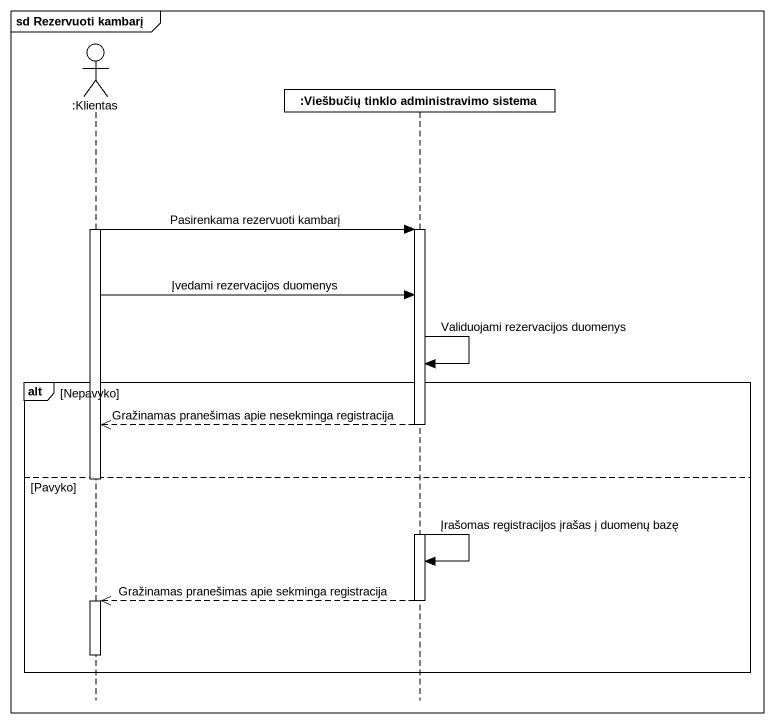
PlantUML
@startuml
mainframe sd Rezervuoti kambarį
hide footbox
actor ":Klientas" as Klientas
participant ":Viešbučių tinklo administravimo sistema" as Viešbučių_tinklo

activate Klientas
Klientas -> Viešbučių_tinklo : Pasirenkama rezervuoti kambarį
activate Viešbučių_tinklo
Klientas -> Viešbučių_tinklo : Įvedami rezervacijos duomenys
Viešbučių_tinklo -> Viešbučių_tinklo : Validuojami rezervacijos duomenys
alt Nepavyko
  Viešbučių_tinklo -->> Klientas : Gražinamas pranešimas apie nesekminga registracija
else Pavyko
  deactivate Klientas
  Viešbučių_tinklo -> Viešbučių_tinklo : Įrašomas registracijos įrašas į duomenų bazę
  Viešbučių_tinklo -->> Klientas : Gražinamas pranešimas apie sekminga registracija
  deactivate Viešbučių_tinklo
  activate Klientas
  deactivate Klientas
end
@enduml
